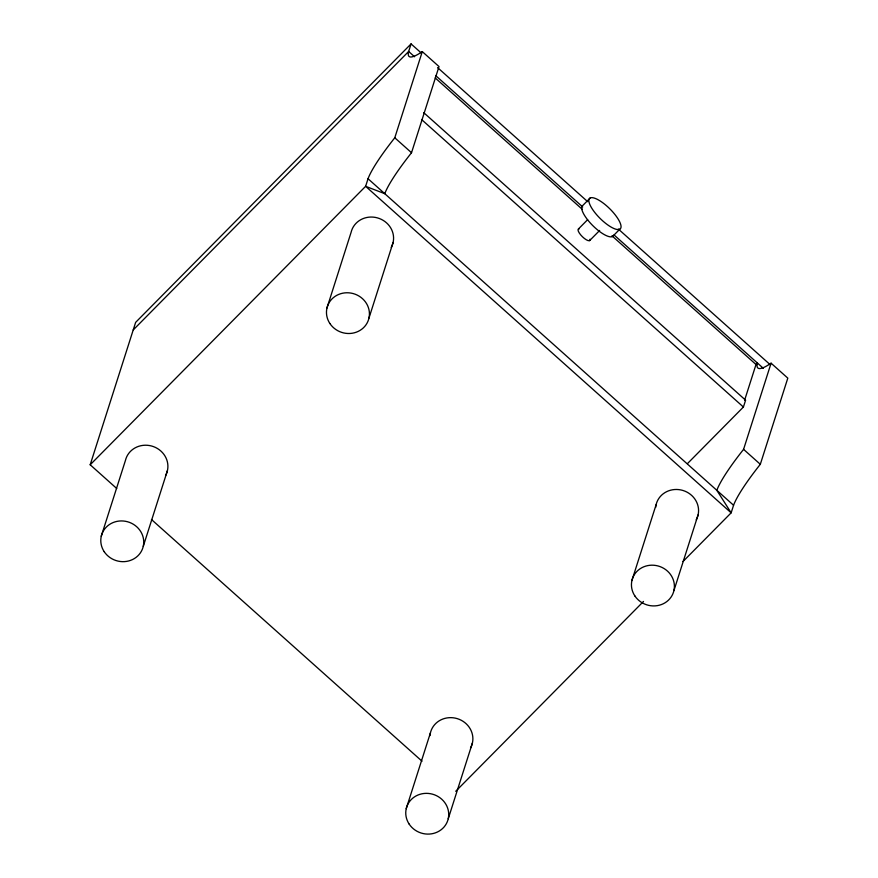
<?xml version="1.0" encoding="UTF-8"?>
<svg xmlns="http://www.w3.org/2000/svg" width="878" height="878" viewBox="0 0 878 878"><rect width="100%" height="100%" fill="white"/><g stroke="black" fill="none" stroke-linecap="round" stroke-linejoin="round"><path stroke-width="1.32" d="M116.73 488.497L90.193 464.78L135.64 322.369L411.069 43.9L421.286 53.02M101.244 536.26L125.411 460.544A21.61 20.249 17.7 0 1 153.639 446.672A21.61 20.249 17.7 0 1 165.547 475.558M143.268 546.336L167.424 470.619M133.226 329.941L408.654 51.473A84.892 12.797 -48.2 0 0 422.285 51.615L394.782 137.78A84.892 12.797 -48.2 0 0 368.036 178.739L365.621 186.312L90.193 464.78M411.069 43.9L408.654 51.473L414.559 56.752M326.934 308.09L351.09 232.374A21.61 20.249 17.7 0 1 379.329 218.501A21.61 20.249 17.7 0 1 391.226 247.387M682.996 561.514L731.154 512.829L365.621 186.312L384.773 193.687A84.892 12.797 -48.2 0 1 411.519 152.728L439.011 66.563L422.285 51.615M368.947 318.165L393.114 242.449M406.218 808.693L430.385 732.976M448.241 818.768L472.408 743.051M631.908 580.523L656.075 504.806M673.931 590.598L698.087 514.881M744.566 400.357L756.013 364.502L757.451 363.042A84.892 12.797 -48.2 0 0 771.082 363.185L787.807 378.133L760.315 464.297A84.892 12.797 -48.2 0 0 733.569 505.256L731.154 512.829L716.832 490.319A84.892 12.797 -48.2 0 1 743.578 449.349L771.082 363.185M687.507 463.551L743.414 407.03L745.598 400.181L423.756 112.68M590.17 198.011L582.959 205.298A21.61 6.826 44.7 0 0 593.396 226.206A21.61 6.826 44.7 0 0 613.689 235.139M578.503 228.906L587.645 219.676M589.61 240.616L599.652 230.464M612.548 236.522L619.758 229.235A21.61 6.826 44.7 0 0 603.065 202.972A21.61 6.826 44.7 0 0 592.068 208.657A21.61 6.826 44.7 0 0 619.758 229.235M455.715 791.297L643.508 601.43M437.617 67.617L587.711 201.688M618.342 229.048L770.478 364.941M435.609 75.541L582.74 206.978M614.413 235.271L763.355 368.321M435.181 77.912L582.312 209.348M611.944 235.809L756.013 364.502M421.561 119.529L743.414 407.03M394.782 137.78L411.519 152.728M743.578 449.349L760.315 464.297M368.036 178.739L733.569 505.256M151.444 519.502L422.022 761.204M655.657 507.429A21.61 20.249 17.7 0 1 682.963 490.473A21.61 20.249 17.7 0 1 696.21 519.82M429.979 735.599A21.61 20.249 17.7 0 1 457.284 718.643A21.61 20.249 17.7 0 1 470.52 747.99M590.049 239.211A8.1 2.557 44.7 0 1 582.421 236.742A8.1 2.557 44.7 0 1 579.315 228.785M104.208 551.691A21.61 20.249 17.7 0 0 141.38 551.274A21.61 20.249 17.7 0 0 121.186 520.928A21.61 20.249 17.7 0 0 104.208 551.691M409.181 824.124A21.61 20.249 17.7 0 0 446.353 823.707A21.61 20.249 17.7 0 0 426.159 793.35A21.61 20.249 17.7 0 0 409.181 824.124M634.871 595.953A21.61 20.249 17.7 0 0 672.043 595.525A21.61 20.249 17.7 0 0 651.849 565.18A21.61 20.249 17.7 0 0 634.871 595.953M329.887 323.521A21.61 20.249 17.7 0 0 367.07 323.104A21.61 20.249 17.7 0 0 346.865 292.758A21.61 20.249 17.7 0 0 329.887 323.521"/></g></svg>
